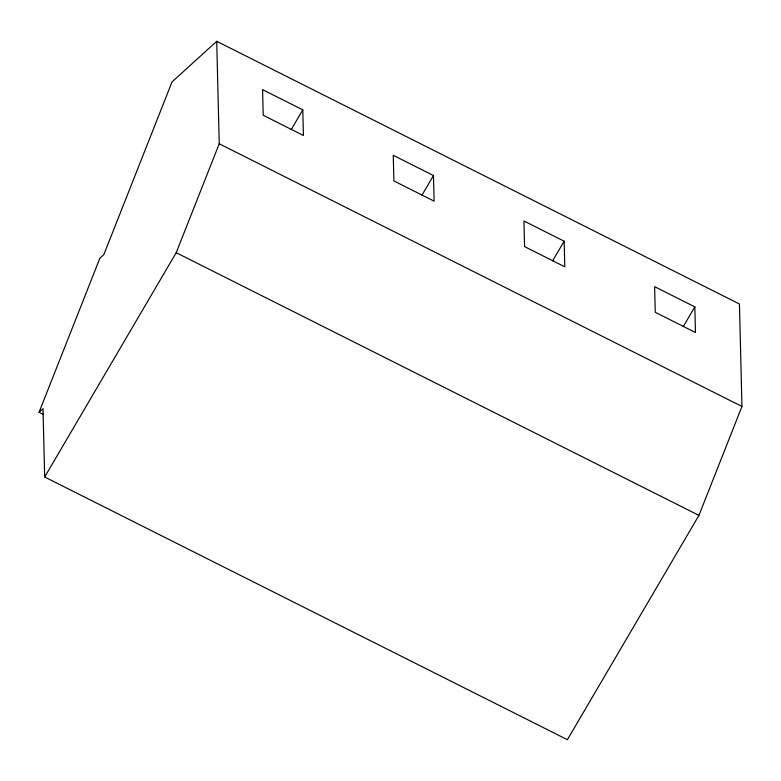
<?xml version="1.0" encoding="UTF-8"?>
<svg xmlns="http://www.w3.org/2000/svg" width="781" height="781" viewBox="0 0 781 781"><rect width="100%" height="100%" fill="white"/><g stroke="black" fill="none" stroke-linecap="round" stroke-linejoin="round"><path stroke-width="1.17" d="M39.05 412.29L99.88 258.238L103.824 254.655L172.035 81.917L216.718 41.305L739.441 303.994L741.95 406.462L698.936 515.382L567.397 739.695L44.673 477.006L43.004 408.697L39.05 412.29L43.404 414.477M44.673 477.006L176.213 252.693L219.227 143.772L216.718 41.305M291.225 129.587L302.794 109.857L262.582 89.649L263.207 115.266L303.418 135.474L302.794 109.857M421.906 195.26L433.475 175.53L393.263 155.321L393.888 180.938L434.099 201.147L433.475 175.53M552.587 260.932L564.155 241.202L523.944 220.994L524.568 246.611L564.78 266.819L564.155 241.202M683.268 326.604L694.836 306.874L654.624 286.666L655.249 312.283L695.461 332.491L694.836 306.874M219.227 143.772L741.95 406.462M176.213 252.693L698.936 515.382"/></g></svg>
